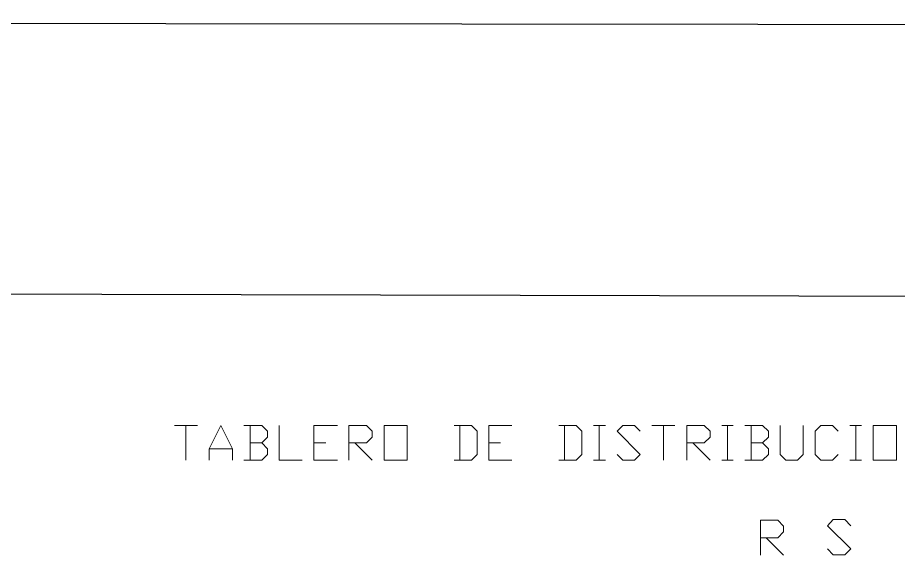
# Model space of a CAD drawing. Header units: metres. Extents: x 0 to 113, y -32 to 21.
# Drawn here: x 42.316 to 46.579, y 18.225 to 20.845 of the extents above; entities that cross this region are included whole.
import ezdxf

# ---------------------------------------------------------------- set-up
doc = ezdxf.new("R2010")
doc.units = ezdxf.units.M
doc.header["$LTSCALE"] = 0.5
doc.layers.add('CUADRO', color=7, linetype='Continuous')
doc.layers.add('TABLERO', color=7, linetype='Continuous')

msp = doc.modelspace()

# ---------------------------------------------------------------- linework, layer by layer
at = {"layer": 'CUADRO'}
for points in [[(17.2262, 20.8448), (60.2354, 20.7976), (60.2354, -0.8382), (17.2262, -0.791)], [(40.0202, 19.5112), (59.6012, 19.464), (59.6012, -0.0475), (40.0202, -0.0003)]]:
    msp.add_lwpolyline(points, close=True, dxfattribs=at)
at = {"layer": 'TABLERO', "color": 7, "linetype": 'Continuous', "lineweight": 18, "true_color": 0x000007}
for p, q in [((43.0744, 18.869), (43.1861, 18.869)), ((43.1294, 18.869), (43.1294, 18.7005)), ((43.4408, 18.869), (43.4408, 18.7005)), ((44.4557, 18.869), (44.4557, 18.7005)), ((44.9631, 18.869), (44.9631, 18.7005)), ((45.1042, 18.869), (45.1609, 18.869)), ((45.1316, 18.869), (45.1316, 18.7005)), ((45.3863, 18.869), (45.498, 18.869)), ((45.4431, 18.869), (45.4431, 18.7005)), ((45.7252, 18.869), (45.7801, 18.869)), ((45.7526, 18.869), (45.7526, 18.7005)), ((45.8662, 18.869), (45.8662, 18.7005)), ((46.3444, 18.869), (46.4011, 18.869)), ((46.3737, 18.869), (46.3737, 18.7005)), ((43.7504, 18.7848), (43.8072, 18.7848)), ((43.9482, 18.7848), (44.0325, 18.7005)), ((44.5967, 18.7848), (44.6535, 18.7848)), ((45.5841, 18.7848), (45.6684, 18.7005)), ((43.2429, 18.7555), (43.3565, 18.7555)), ((43.7504, 18.7005), (43.8639, 18.7005)), ((44.5967, 18.7005), (44.7085, 18.7005)), ((45.1042, 18.7005), (45.1609, 18.7005)), ((45.7252, 18.7005), (45.7801, 18.7005)), ((46.3444, 18.7005), (46.4011, 18.7005)), ((45.9389, 18.325), (46.0232, 18.2407))]:
    msp.add_line(p, q, dxfattribs=at)
for points in [[(43.2429, 18.7005), (43.2429, 18.7555), (43.2997, 18.869), (43.3565, 18.7555), (43.3565, 18.7005)], [(43.4976, 18.7848), (43.525, 18.8122), (43.525, 18.8416), (43.4976, 18.869), (43.4115, 18.869)], [(43.5818, 18.869), (43.5818, 18.7005), (43.6936, 18.7005)], [(43.7504, 18.7005), (43.7504, 18.869), (43.8639, 18.869)], [(43.9189, 18.7005), (43.9189, 18.869), (44.005, 18.869), (44.0325, 18.8416), (44.0325, 18.8122), (44.005, 18.7848), (43.9189, 18.7848)], [(44.4282, 18.7005), (44.5124, 18.7005), (44.5399, 18.728), (44.5399, 18.8416), (44.5124, 18.869), (44.4282, 18.869)], [(44.5967, 18.7005), (44.5967, 18.869), (44.7085, 18.869)], [(44.9356, 18.7005), (45.0199, 18.7005), (45.0474, 18.728), (45.0474, 18.8416), (45.0199, 18.869), (44.9356, 18.869)], [(45.2177, 18.728), (45.2452, 18.7005), (45.302, 18.7005), (45.3295, 18.728), (45.2177, 18.8416), (45.2452, 18.869), (45.302, 18.869), (45.3295, 18.8416)], [(45.5548, 18.7005), (45.5548, 18.869), (45.6391, 18.869), (45.6684, 18.8416), (45.6684, 18.8122), (45.6391, 18.7848), (45.5548, 18.7848)], [(45.9212, 18.7848), (45.9505, 18.8122), (45.9505, 18.8416), (45.9212, 18.869), (45.8369, 18.869)], [(46.0073, 18.869), (46.0073, 18.728), (46.0348, 18.7005), (46.0916, 18.7005), (46.119, 18.728), (46.119, 18.869)], [(46.2876, 18.728), (46.2601, 18.7005), (46.2033, 18.7005), (46.1758, 18.728), (46.1758, 18.8416), (46.2033, 18.869), (46.2601, 18.869), (46.2876, 18.8416)], [(43.4115, 18.7005), (43.4976, 18.7005), (43.525, 18.728), (43.525, 18.7555), (43.4976, 18.7848), (43.4408, 18.7848)], [(45.8369, 18.7005), (45.9212, 18.7005), (45.9505, 18.728), (45.9505, 18.7555), (45.9212, 18.7848), (45.8662, 18.7848)], [(45.9114, 18.2407), (45.9114, 18.4111), (45.9957, 18.4111), (46.0232, 18.3817), (46.0232, 18.3543), (45.9957, 18.325), (45.9114, 18.325)], [(46.2357, 18.2718), (46.2632, 18.2425), (46.3199, 18.2425), (46.3493, 18.2718), (46.2357, 18.3836), (46.2632, 18.4129), (46.3199, 18.4129), (46.3493, 18.3836)]]:
    msp.add_lwpolyline(points, dxfattribs=at)
for points in [[(44.0893, 18.7005), (44.201, 18.7005), (44.201, 18.869), (44.0893, 18.869)], [(46.4579, 18.7005), (46.5697, 18.7005), (46.5697, 18.869), (46.4579, 18.869)]]:
    msp.add_lwpolyline(points, close=True, dxfattribs=at)

doc.saveas('drawing.dxf')
